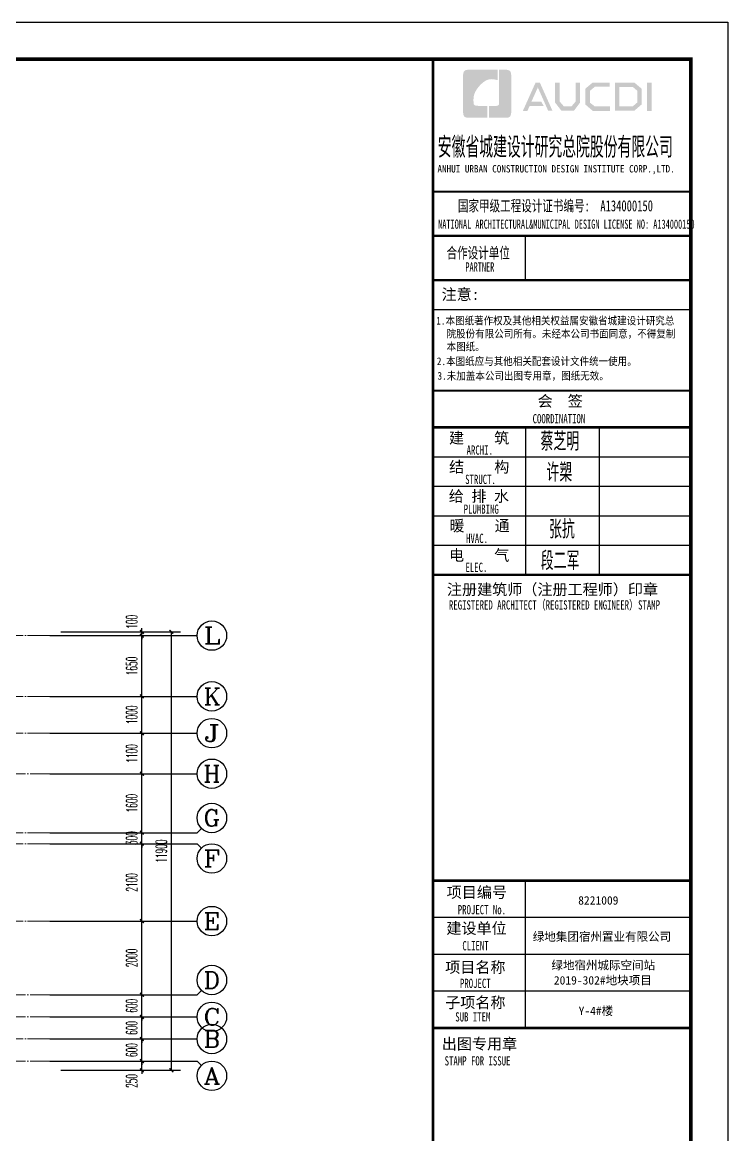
# Model space of a CAD drawing. Extents: x 27938 to 1042331, y -235042 to 1535213.
# Drawn here: x 732471 to 751614, y 517240 to 547440 of the extents above; entities that cross this region are included whole.
import ezdxf
from ezdxf.enums import TextEntityAlignment as Align

# ---------------------------------------------------------------- set-up
doc = ezdxf.new("R2010")
doc.units = 0
doc.header["$LTSCALE"] = 1000
doc.header["$MEASUREMENT"] = 0
doc.linetypes.add('DOTE', pattern=[2.42, 2, -0.2, 0.02, -0.2])
for name, color, linetype in [('3.5方案汇报，与郭总、侯月琴确定户型_t8$0$2020.03.04 -1安徽标准化洋房户型(UA）_t8_t8$0$看线', 154, 'Continuous'), ('AXIS', 3, 'Continuous'), ('AXIS_TEXT', 4, 'Continuous'), ('图框', 140, 'Continuous'), ('图签文字', 147, 'Continuous')]:
    doc.layers.add(name, color=color, linetype=linetype)
doc.layers.add('DOTE', color=19, linetype='DOTE', lineweight=9)
doc.layers.add('图签', color=147, linetype='Continuous', lineweight=18)
doc.layers.add('yichutu', color=7, linetype='Continuous', true_color=0xffffff, plot=False)
doc.styles.add('_TCH_AXIS', font='COMPLEX', dxfattribs={"bigfont": 'GBCBIG'})
doc.styles.add('_TCH_DIM_T3', font='SIMPLEX.shx', dxfattribs={"width": 0.494118, "bigfont": 'GBCBIG.shx'})
doc.styles.add('COMPLEX', font='COMPLEX')
doc.styles.add('HT', font='simhei.ttf')
doc.styles.add('宋体', font='', dxfattribs={"height": 50})
doc.styles.add('建筑图签-1', font='simhei.ttf', dxfattribs={"width": 0.7})
doc.styles.add('建筑图签-2', font='TXT.shx', dxfattribs={"width": 0.5, "bigfont": 'HZTXT.shx'})
doc.styles.get('宋体').set_extended_font_data('SimSun')
doc.dimstyles.new('_TCH_ARCH&&100', dxfattribs={"dimtxt": 297.5, "dimasz": 100, "dimexe": 250, "dimexo": 300, "dimgap": 126.25, "dimtad": 1, "dimdec": 0, "dimzin": 0, "dimdsep": 46, "dimtxsty": '_TCH_DIM_T3', "dimblk": 'ARCHTICK', "dimcen": 0.09, "dimclrt": 4, "dimazin": 2, "dimtfac": 1, "dimtdec": 0, "dimtix": 1, "dimtmove": 2, "dimatfit": 3, "dimfxl": 1, "dimtolj": 1, "dimtzin": 0, "dimarcsym": 0})

# ---------------------------------------------------------------- blocks, each defined once
blk = doc.blocks.new('GFDGDGRDGRDG')
at = {"layer": 'DOTE', "linetype": 'DOTE', "ltscale": 0.3}
for p, q in [((626394, 374108), (573594, 374108)), ((626394, 372458), (573594, 372458)), ((626394, 371458), (573594, 371458)), ((573594, 370358), (626394, 370358)), ((626394, 368758), (573594, 368758)), ((626394, 368458), (573594, 368458)), ((626394, 366358), (573594, 366358)), ((573594, 364358), (626394, 364358)), ((573594, 363758), (626394, 363758)), ((626394, 363158), (573594, 363158)), ((573594, 362558), (626394, 362558))]:
    blk.add_line(p, q, dxfattribs=at)
blk = doc.blocks.new('院标1')
h = blk.add_hatch(color=150)
h.dxf.hatch_style = 1
h.set_gradient(color1=(33, 113, 253), color2=(33, 113, 253), tint=1, name='INVCURVED')
edge = h.paths.add_edge_path()
edge.add_spline(control_points=[(116373, 648379), (116379, 648379), (116382, 648379), (116391, 648379), (116391, 648379), (116391, 648379), (116616, 648379), (116616, 648379), (116616, 648379), (116616, 648379), (116616, 648054), (116616, 648054), (116616, 648054), (116616, 648054), (116108, 648054), (116108, 648054), (116108, 648054), (116028, 648054), (115963, 648111), (115963, 648199), (115963, 648199), (115963, 648199), (115963, 649215), (115963, 649215), (115963, 649215), (115963, 649295), (116018, 649360), (116108, 649360), (116108, 649360), (116108, 649360), (116897, 649360), (116897, 649360), (116897, 649360), (116897, 649360), (116897, 649080), (116897, 649080), (116897, 649080), (116897, 649080), (116566, 649140), (116356, 648859), (116356, 648859), (116245, 648719), (116240, 648545), (116247, 648466), (116247, 648466), (116254, 648386), (116247, 648466), (116247, 648466), (116247, 648466), (116247, 648466), (116258, 648374), (116373, 648379)], knot_values=[0, 0, 0, 0, 0.071429, 0.071429, 0.071429, 0.107143, 0.142857, 0.142857, 0.142857, 0.178571, 0.214286, 0.214286, 0.214286, 0.25, 0.285714, 0.285714, 0.285714, 0.321429, 0.357143, 0.357143, 0.357143, 0.392857, 0.428571, 0.428571, 0.428571, 0.464286, 0.5, 0.5, 0.5, 0.535714, 0.571429, 0.571429, 0.571429, 0.607143, 0.642857, 0.642857, 0.642857, 0.678571, 0.714286, 0.714286, 0.714286, 0.75, 0.785714, 0.785714, 0.785714, 0.821429, 0.857143, 0.857143, 0.857143, 0.928571, 1, 1, 1, 1], degree=3, periodic=0)
h = blk.add_hatch(color=150)
h.dxf.hatch_style = 1
h.set_gradient(color1=(33, 113, 253), color2=(33, 113, 253), tint=1, name='INVCURVED')
edge = h.paths.add_edge_path()
edge.add_spline(control_points=[(117268, 649215), (117268, 649215), (117268, 648199), (117268, 648199), (117268, 648199), (117268, 648114), (117212, 648054), (117123, 648054), (117123, 648054), (117123, 648054), (116663, 648054), (116663, 648054), (116663, 648054), (116663, 648054), (116663, 648379), (116663, 648379), (116663, 648379), (116663, 648379), (116865, 648379), (116865, 648379), (116865, 648379), (116907, 648379), (116941, 648413), (116941, 648455), (116941, 648455), (116941, 648455), (116941, 649360), (116941, 649360), (116941, 649360), (116941, 649360), (117123, 649360), (117123, 649360), (117123, 649360), (117204, 649360), (117268, 649306), (117268, 649215)], knot_values=[0, 0, 0, 0, 0.1, 0.1, 0.1, 0.15, 0.2, 0.2, 0.2, 0.25, 0.3, 0.3, 0.3, 0.35, 0.4, 0.4, 0.4, 0.45, 0.5, 0.5, 0.5, 0.55, 0.6, 0.6, 0.6, 0.65, 0.7, 0.7, 0.7, 0.75, 0.8, 0.8, 0.8, 0.9, 1, 1, 1, 1], degree=3, periodic=0)
blk = doc.blocks.new('TK')
at = {"layer": '图框'}
h = blk.add_hatch(color=256, dxfattribs=at)
h.paths.add_polyline_path([(547288, 547072), (547414, 547072), (547414, 546302), (547288, 546302)])
h.paths.add_polyline_path([(546536, 546956), (546536, 546430), (546896, 546430), (547020, 546536), (547020, 546855), (546900, 546956)], flags=16)
h.paths.add_polyline_path([(546418, 547074), (546418, 546311), (546940, 546311), (547138, 546482), (547138, 546910), (546943, 547074)])
h.paths.add_polyline_path([(546275, 547077), (546275, 546962), (545868, 546962), (545735, 546851), (545735, 546531), (545868, 546429), (546277, 546429), (546277, 546307), (545813, 546307), (545611, 546481), (545611, 546910), (545809, 547077)])
h.paths.add_polyline_path([(544792, 547075), (544912, 547075), (544912, 546565), (545026, 546433), (545237, 546433), (545351, 546565), (545351, 547075), (545465, 547075), (545465, 546528), (545301, 546311), (544963, 546311), (544792, 546530)])
h.paths.add_polyline_path([(544260, 547074), (544377, 547074), (544719, 546310), (544603, 546310), (544322, 546944), (544147, 546556), (544418, 546556), (544479, 546440), (544098, 546440), (544039, 546308), (543916, 546308)])
for p, q in [((541480, 544114), (548480, 544114)), ((541480, 544114), (548480, 544114)), ((541480, 542914), (548480, 542914))]:
    blk.add_line(p, q, dxfattribs=at)
blk.add_lwpolyline([(465375, 548714), (549475, 548714), (549475, 489314), (465375, 489314)], close=True, dxfattribs=at)
blk.add_lwpolyline([(465375, 548714), (549475, 548714), (549475, 489314), (465375, 489314)], close=True, dxfattribs=at)
at = {"layer": '图框', "const_width": 100}
blk.add_lwpolyline([(548475, 490314), (548475, 547714), (467875, 547714), (467875, 490314)], close=True, dxfattribs=at)
at = {"layer": '图框'}
for points, const_width in [([(541480, 490314), (541480, 547714)], 70), ([(541480, 544114), (548480, 544114)], 60), ([(541480, 542914), (548480, 542914)], 60), ([(541480, 542914), (548480, 542914)], 60), ([(543980, 542914), (543980, 541714)], 35), ([(541480, 541714), (548480, 541714)], 60), ([(541480, 541714), (548480, 541714)], 60), ([(541480, 540913), (548480, 540913)], 35), ([(541488, 538714), (548488, 538714)], 60), ([(541488, 537714), (548488, 537714)], 70), ([(541488, 537714), (548488, 537714)], 70), ([(543988, 537714), (543988, 533714)], 35), ([(545988, 537714), (545988, 533714)], 35), ([(541488, 536914), (548488, 536914)], 35), ([(541488, 536114), (548488, 536114)], 35), ([(541488, 535314), (548488, 535314)], 35), ([(541488, 534514), (548488, 534514)], 35), ([(541488, 533714), (548488, 533714)], 70), ([(541480, 525414), (548480, 525414)], 70), ([(541480, 525414), (548480, 525414)], 70), ([(543980, 521414), (543980, 525414)], 35), ([(541480, 524414), (548480, 524414)], 35), ([(541480, 523414), (548480, 523414)], 35), ([(541480, 522414), (548480, 522414)], 35), ([(548480, 521414), (541480, 521414)], 70)]:
    blk.add_lwpolyline(points, dxfattribs=dict(at, const_width=const_width))
blk.add_blockref('院标1', (426331, -101935))
for s, height, style, width, p in [('ANHUI URBAN CONSTRUCTION DESIGN INSTITUTE CORP.,LTD.', 200, '建筑图签-1', 0.91, (541598, 544636)), ('NATIONAL ARCHITECTURAL&MUNICIPAL DESIGN LICENSE NO: A134000150', 250, '建筑图签-1', 0.6, (541617, 543108)), ('PARTNER', 250, '建筑图签-1', 0.6, (542355, 541947)), ('1.本图纸著作权及其他相关权益属安徽省城建设计研究总', 210, 'HT', 0.88, (541566, 540507)), ('院股份有限公司所有。未经本公司书面同意，不得复制', 210, 'HT', 0.88, (541845, 540153)), ('本图纸。', 210, 'HT', 0.88, (541845, 539803)), (' 2.本图纸应与其他相关配套设计文件统一使用。 ', 210, 'HT', 0.88, (541455, 539406)), ('3.未加盖本公司出图专用章，图纸无效。', 210, 'HT', 0.88, (541598, 539011)), ('COORDINATION', 250, '建筑图签-1', 0.7, (544180, 537827)), ('ARCHI.', 250, '建筑图签-1', 0.7, (542389, 536975)), ('STRUCT.', 250, '建筑图签-1', 0.7, (542350, 536179)), ('PLUMBING', 250, '建筑图签-1', 0.7, (542309, 535372)), ('HVAC.', 250, '建筑图签-1', 0.7, (542374, 534579)), ('ELEC.', 250, '建筑图签-1', 0.7, (542358, 533794)), ('REGISTERED ARCHITECT（REGISTERED ENGINEER）STAMP', 250, '建筑图签-1', 0.7, (541909, 532772)), ('PROJECT No.', 250, '建筑图签-1', 0.7, (542150, 524499, -1799)), ('CLIENT', 250, '建筑图签-1', 0.7, (542274, 523520)), ('PROJECT', 250, '建筑图签-1', 0.7, (542209, 522500)), ('SUB ITEM', 250, '建筑图签-1', 0.7, (542082, 521589)), ('STAMP FOR ISSUE', 250, '建筑图签-1', 0.7, (541793, 520395))]:
    blk.add_text(s, height=height, dxfattribs=dict(at, style=style, width=width)).set_placement(p)
at = {"layer": '图签', "color": 2, "style": '宋体'}
for s, height, p in [('8221009', 229.3, (545417, 524761)), ('绿地集团宿州置业有限公司', 229.34, (544185, 523776)), ('绿地宿州城际空间站', 229.3, (544690, 523001)), ('2019-302#地块项目', 229.34, (544757, 522592))]:
    blk.add_text(s, height=height, dxfattribs=at).set_placement(p)
at = {"layer": '图签文字', "color": 7, "style": '建筑图签-1'}
for s, height, width, p in [('安徽省城建设计研究总院股份有限公司', 500, 0.55, (541608, 545091)), ('国家甲级工程设计证书编号:  A134000150', 300, 0.7, (542152, 543581)), ('合作设计单位', 300, 0.7, (541845, 542304))]:
    blk.add_text(s, height=height, dxfattribs=dict(at, width=width)).set_placement(p)
for s, p in [('注意:', (541711, 541177)), ('会  签', (544315, 538281)), ('建    筑', (541910, 537280)), ('结    构', (541914, 536493)), ('给 排 水', (541905, 535699)), ('暖    通', (541923, 534896)), ('电    气', (541913, 534096)), ('注册建筑师（注册工程师）印章', (541855, 533167)), ('项目编号', (541848, 524946)), ('建设单位', (541840, 523969)), ('项目名称', (541807, 522911)), ('子项名称', (541807, 521954)), ('出图专用章', (541716, 520832))]:
    blk.add_text(s, height=300, dxfattribs=at).set_placement(p)
at = {"layer": '图签文字', "color": 1, "style": '建筑图签-2', "width": 0.7}
for s, p in [('蔡芝明', (544395, 537085)), ('许槊', (544555, 536242)), ('张抗', (544626, 534701)), ('段二军', (544401, 533845))]:
    blk.add_text(s, height=500, dxfattribs=at).set_placement(p)
blk = doc.blocks.new('yct-841-594-84100-59399.9999999999-100-1000.0')
at = {"layer": 'yichutu', "color": 7, "true_color": 0xffffff}
blk.add_lwpolyline([(0, 0), (0, 59400), (84100, 59400), (84100, 0)], close=True, dxfattribs=at)
blk = doc.blocks.new('_ArchTick')
at = {"color": 0, "linetype": 'ByBlock', "const_width": 0.4}
blk.add_lwpolyline([(-0.5, -0.5), (0.5, 0.5)], dxfattribs=at)
blk = doc.blocks.new('*D726')
at = {"layer": 'AXIS', "color": 0, "lineweight": -2}
for p, q in [((733517, 519240), (735967, 519240)), ((735717, 519240), (735717, 519340)), ((735717, 518990), (735717, 519240)), ((733517, 518990), (735967, 518990)), ((735717, 518990), (735717, 518890))]:
    blk.add_line(p, q, dxfattribs=at)
at = {"layer": 'Defpoints', "color": 0}
for p in [(733217, 519240), (735717, 519240), (733217, 518990)]:
    blk.add_point(p, dxfattribs=at)
at = {"layer": 'AXIS', "color": 0, "lineweight": -2, "xscale": 100, "yscale": 100, "zscale": 100}
for p, rotation in [((735717, 519240), 270), ((735717, 518990), 90)]:
    blk.add_blockref('_ArchTick', p, dxfattribs=dict(at, rotation=rotation))
at = {"layer": 'AXIS', "color": 4, "insert": (735442, 518701), "char_height": 297.5, "attachment_point": 5, "rotation": 90, "style": '_TCH_DIM_T3'}
blk.add_mtext('\\A1;250', dxfattribs=at)
blk = doc.blocks.new('*D727')
at = {"layer": 'AXIS', "color": 0, "lineweight": -2}
for p, q in [((733517, 519840), (735967, 519840)), ((735717, 519840), (735717, 519940)), ((735717, 519240), (735717, 519840)), ((733517, 519240), (735967, 519240)), ((735717, 519240), (735717, 519140))]:
    blk.add_line(p, q, dxfattribs=at)
at = {"layer": 'Defpoints', "color": 0}
for p in [(733217, 519840), (735717, 519840), (733217, 519240)]:
    blk.add_point(p, dxfattribs=at)
at = {"layer": 'AXIS', "color": 0, "lineweight": -2, "xscale": 100, "yscale": 100, "zscale": 100}
for p, rotation in [((735717, 519840), 270), ((735717, 519240), 90)]:
    blk.add_blockref('_ArchTick', p, dxfattribs=dict(at, rotation=rotation))
at = {"layer": 'AXIS', "color": 4, "insert": (735442, 519540), "char_height": 297.5, "attachment_point": 5, "rotation": 90, "style": '_TCH_DIM_T3'}
blk.add_mtext('\\A1;600', dxfattribs=at)
blk = doc.blocks.new('*D728')
at = {"layer": 'AXIS', "color": 0, "lineweight": -2}
for p, q in [((733517, 520440), (735967, 520440)), ((735717, 520440), (735717, 520540)), ((735717, 519840), (735717, 520440)), ((733517, 519840), (735967, 519840)), ((735717, 519840), (735717, 519740))]:
    blk.add_line(p, q, dxfattribs=at)
at = {"layer": 'Defpoints', "color": 0}
for p in [(733217, 520440), (735717, 520440), (733217, 519840)]:
    blk.add_point(p, dxfattribs=at)
at = {"layer": 'AXIS', "color": 0, "lineweight": -2, "xscale": 100, "yscale": 100, "zscale": 100}
for p, rotation in [((735717, 520440), 270), ((735717, 519840), 90)]:
    blk.add_blockref('_ArchTick', p, dxfattribs=dict(at, rotation=rotation))
at = {"layer": 'AXIS', "color": 4, "insert": (735442, 520140), "char_height": 297.5, "attachment_point": 5, "rotation": 90, "style": '_TCH_DIM_T3'}
blk.add_mtext('\\A1;600', dxfattribs=at)
blk = doc.blocks.new('*D729')
at = {"layer": 'AXIS', "color": 0, "lineweight": -2}
for p, q in [((733517, 521040), (735967, 521040)), ((735717, 521040), (735717, 521140)), ((735717, 520440), (735717, 521040)), ((733517, 520440), (735967, 520440)), ((735717, 520440), (735717, 520340))]:
    blk.add_line(p, q, dxfattribs=at)
at = {"layer": 'Defpoints', "color": 0}
for p in [(733217, 521040), (735717, 521040), (733217, 520440)]:
    blk.add_point(p, dxfattribs=at)
at = {"layer": 'AXIS', "color": 0, "lineweight": -2, "xscale": 100, "yscale": 100, "zscale": 100}
for p, rotation in [((735717, 521040), 270), ((735717, 520440), 90)]:
    blk.add_blockref('_ArchTick', p, dxfattribs=dict(at, rotation=rotation))
at = {"layer": 'AXIS', "color": 4, "insert": (735442, 520740), "char_height": 297.5, "attachment_point": 5, "rotation": 90, "style": '_TCH_DIM_T3'}
blk.add_mtext('\\A1;600', dxfattribs=at)
blk = doc.blocks.new('*D730')
at = {"layer": 'AXIS', "color": 0, "lineweight": -2}
for p, q in [((733517, 523040), (735967, 523040)), ((735717, 521040), (735717, 523040)), ((733517, 521040), (735967, 521040))]:
    blk.add_line(p, q, dxfattribs=at)
at = {"layer": 'Defpoints', "color": 0}
for p in [(733217, 523040), (735717, 523040), (733217, 521040)]:
    blk.add_point(p, dxfattribs=at)
at = {"layer": 'AXIS', "color": 0, "lineweight": -2, "xscale": 100, "yscale": 100, "zscale": 100}
for p, rotation in [((735717, 523040), 90), ((735717, 521040), 270)]:
    blk.add_blockref('_ArchTick', p, dxfattribs=dict(at, rotation=rotation))
at = {"layer": 'AXIS', "color": 4, "insert": (735442, 522040), "char_height": 297.5, "attachment_point": 5, "rotation": 90, "style": '_TCH_DIM_T3'}
blk.add_mtext('\\A1;2000', dxfattribs=at)
blk = doc.blocks.new('*D731')
at = {"layer": 'AXIS', "color": 0, "lineweight": -2}
for p, q in [((733517, 525140), (735967, 525140)), ((735717, 523040), (735717, 525140)), ((733517, 523040), (735967, 523040))]:
    blk.add_line(p, q, dxfattribs=at)
at = {"layer": 'Defpoints', "color": 0}
for p in [(733217, 525140), (735717, 525140), (733217, 523040)]:
    blk.add_point(p, dxfattribs=at)
at = {"layer": 'AXIS', "color": 0, "lineweight": -2, "xscale": 100, "yscale": 100, "zscale": 100}
for p, rotation in [((735717, 525140), 90), ((735717, 523040), 270)]:
    blk.add_blockref('_ArchTick', p, dxfattribs=dict(at, rotation=rotation))
at = {"layer": 'AXIS', "color": 4, "insert": (735442, 524090), "char_height": 297.5, "attachment_point": 5, "rotation": 90, "style": '_TCH_DIM_T3'}
blk.add_mtext('\\A1;2100', dxfattribs=at)
blk = doc.blocks.new('*D732')
at = {"layer": 'AXIS', "color": 0, "lineweight": -2}
for p, q in [((735717, 525440), (735717, 525540)), ((733517, 525440), (735967, 525440)), ((735717, 525140), (735717, 525440)), ((733517, 525140), (735967, 525140)), ((735717, 525140), (735717, 525040))]:
    blk.add_line(p, q, dxfattribs=at)
at = {"layer": 'Defpoints', "color": 0}
for p in [(733217, 525440), (735717, 525440), (733217, 525140)]:
    blk.add_point(p, dxfattribs=at)
at = {"layer": 'AXIS', "color": 0, "lineweight": -2, "xscale": 100, "yscale": 100, "zscale": 100}
for p, rotation in [((735717, 525440), 270), ((735717, 525140), 90)]:
    blk.add_blockref('_ArchTick', p, dxfattribs=dict(at, rotation=rotation))
at = {"layer": 'AXIS', "color": 4, "insert": (735442, 525290), "char_height": 297.5, "attachment_point": 5, "rotation": 90, "style": '_TCH_DIM_T3'}
blk.add_mtext('\\A1;300', dxfattribs=at)
blk = doc.blocks.new('*D733')
at = {"layer": 'AXIS', "color": 0, "lineweight": -2}
for p, q in [((733517, 527040), (735967, 527040)), ((735717, 525440), (735717, 527040)), ((733517, 525440), (735967, 525440))]:
    blk.add_line(p, q, dxfattribs=at)
at = {"layer": 'Defpoints', "color": 0}
for p in [(733217, 527040), (735717, 527040), (733217, 525440)]:
    blk.add_point(p, dxfattribs=at)
at = {"layer": 'AXIS', "color": 0, "lineweight": -2, "xscale": 100, "yscale": 100, "zscale": 100}
for p, rotation in [((735717, 527040), 90), ((735717, 525440), 270)]:
    blk.add_blockref('_ArchTick', p, dxfattribs=dict(at, rotation=rotation))
at = {"layer": 'AXIS', "color": 4, "insert": (735442, 526240), "char_height": 297.5, "attachment_point": 5, "rotation": 90, "style": '_TCH_DIM_T3'}
blk.add_mtext('\\A1;1600', dxfattribs=at)
blk = doc.blocks.new('*D734')
at = {"layer": 'AXIS', "color": 0, "lineweight": -2}
for p, q in [((733517, 528140), (735967, 528140)), ((735717, 527040), (735717, 528140)), ((733517, 527040), (735967, 527040))]:
    blk.add_line(p, q, dxfattribs=at)
at = {"layer": 'Defpoints', "color": 0}
for p in [(733217, 528140), (735717, 528140), (733217, 527040)]:
    blk.add_point(p, dxfattribs=at)
at = {"layer": 'AXIS', "color": 0, "lineweight": -2, "xscale": 100, "yscale": 100, "zscale": 100}
for p, rotation in [((735717, 528140), 90), ((735717, 527040), 270)]:
    blk.add_blockref('_ArchTick', p, dxfattribs=dict(at, rotation=rotation))
at = {"layer": 'AXIS', "color": 4, "insert": (735442, 527590), "char_height": 297.5, "attachment_point": 5, "rotation": 90, "style": '_TCH_DIM_T3'}
blk.add_mtext('\\A1;1100', dxfattribs=at)
blk = doc.blocks.new('*D735')
at = {"layer": 'AXIS', "color": 0, "lineweight": -2}
for p, q in [((733517, 529140), (735967, 529140)), ((735717, 528140), (735717, 529140)), ((733517, 528140), (735967, 528140))]:
    blk.add_line(p, q, dxfattribs=at)
at = {"layer": 'Defpoints', "color": 0}
for p in [(733217, 529140), (735717, 529140), (733217, 528140)]:
    blk.add_point(p, dxfattribs=at)
at = {"layer": 'AXIS', "color": 0, "lineweight": -2, "xscale": 100, "yscale": 100, "zscale": 100}
for p, rotation in [((735717, 529140), 90), ((735717, 528140), 270)]:
    blk.add_blockref('_ArchTick', p, dxfattribs=dict(at, rotation=rotation))
at = {"layer": 'AXIS', "color": 4, "insert": (735442, 528640), "char_height": 297.5, "attachment_point": 5, "rotation": 90, "style": '_TCH_DIM_T3'}
blk.add_mtext('\\A1;1000', dxfattribs=at)
blk = doc.blocks.new('*D736')
at = {"layer": 'AXIS', "color": 0, "lineweight": -2}
for p, q in [((733517, 530790), (735967, 530790)), ((735717, 529140), (735717, 530790)), ((733517, 529140), (735967, 529140))]:
    blk.add_line(p, q, dxfattribs=at)
at = {"layer": 'Defpoints', "color": 0}
for p in [(733217, 530790), (735717, 530790), (733217, 529140)]:
    blk.add_point(p, dxfattribs=at)
at = {"layer": 'AXIS', "color": 0, "lineweight": -2, "xscale": 100, "yscale": 100, "zscale": 100}
for p, rotation in [((735717, 530790), 90), ((735717, 529140), 270)]:
    blk.add_blockref('_ArchTick', p, dxfattribs=dict(at, rotation=rotation))
at = {"layer": 'AXIS', "color": 4, "insert": (735442, 529965), "char_height": 297.5, "attachment_point": 5, "rotation": 90, "style": '_TCH_DIM_T3'}
blk.add_mtext('\\A1;1650', dxfattribs=at)
blk = doc.blocks.new('*D737')
at = {"layer": 'AXIS', "color": 0, "lineweight": -2}
for p, q in [((735717, 530890), (735717, 530990)), ((733517, 530890), (735967, 530890)), ((733517, 530790), (735967, 530790)), ((735717, 530790), (735717, 530890)), ((735717, 530790), (735717, 530690))]:
    blk.add_line(p, q, dxfattribs=at)
at = {"layer": 'Defpoints', "color": 0}
for p in [(733217, 530890), (733217, 530790), (735717, 530890)]:
    blk.add_point(p, dxfattribs=at)
at = {"layer": 'AXIS', "color": 0, "lineweight": -2, "xscale": 100, "yscale": 100, "zscale": 100}
for p, rotation in [((735717, 530890), 270), ((735717, 530790), 90)]:
    blk.add_blockref('_ArchTick', p, dxfattribs=dict(at, rotation=rotation))
at = {"layer": 'AXIS', "color": 4, "insert": (735442, 531165), "char_height": 297.5, "attachment_point": 5, "rotation": 90, "style": '_TCH_DIM_T3'}
blk.add_mtext('\\A1;100', dxfattribs=at)
blk = doc.blocks.new('*D738')
at = {"layer": 'AXIS', "color": 0, "lineweight": -2}
for p, q in [((733517, 530890), (736767, 530890)), ((736517, 518990), (736517, 530890)), ((733517, 518990), (736767, 518990))]:
    blk.add_line(p, q, dxfattribs=at)
at = {"layer": 'Defpoints', "color": 0}
for p in [(733217, 530890), (736517, 530890), (733217, 518990)]:
    blk.add_point(p, dxfattribs=at)
at = {"layer": 'AXIS', "color": 0, "lineweight": -2, "xscale": 100, "yscale": 100, "zscale": 100}
for p, rotation in [((736517, 530890), 90), ((736517, 518990), 270)]:
    blk.add_blockref('_ArchTick', p, dxfattribs=dict(at, rotation=rotation))
at = {"layer": 'AXIS', "color": 4, "insert": (736242, 524940), "char_height": 297.5, "attachment_point": 5, "rotation": 90, "style": '_TCH_DIM_T3'}
blk.add_mtext('\\A1;11900', dxfattribs=at)
blk = doc.blocks.new('_AXISO')
blk.add_circle((0, 0), 0.5)
at = {"layer": 'AXIS_TEXT', "style": 'COMPLEX', "width": 1.041667}
blk.add_attdef('A', text='', height=0.56, dxfattribs=at).set_placement((-0.25, -0.28), (0.25, -0.28), align=Align.FIT)

msp = doc.modelspace()

# ---------------------------------------------------------------- linework, layer by layer
at = {"layer": 'AXIS'}
for p, q in [((733216.6, 530790.4), (737216.6, 530790.4)), ((733216.6, 529140.4), (737216.6, 529140.4)), ((733216.6, 528140.4), (737216.6, 528140.4)), ((733216.6, 527040.4), (737216.6, 527040.4)), ((737333.7, 525557.6), (737216.6, 525440.4)), ((733216.6, 525440.4), (737216.6, 525440.4)), ((733216.6, 525140.4), (737216.6, 525140.4)), ((737333.7, 525023.3), (737216.6, 525140.4)), ((733216.6, 523040.4), (737216.6, 523040.4)), ((733216.6, 521040.4), (737216.6, 521040.4)), ((737333.7, 521157.6), (737216.6, 521040.4)), ((733216.6, 520440.4), (737216.6, 520440.4)), ((733216.6, 519840.4), (737216.6, 519840.4)), ((733216.6, 519240.4), (737216.6, 519240.4)), ((737333.7, 519123.3), (737216.6, 519240.4))]:
    msp.add_line(p, q, dxfattribs=at)

# ---------------------------------------------------------------- block references
msp.add_blockref('TK', (202139.1, -1273.4))
at = {"layer": '3.5方案汇报，与郭总、侯月琴确定户型_t8$0$2020.03.04 -1安徽标准化洋房户型(UA）_t8_t8$0$看线', "ltscale": 10}
msp.add_blockref('GFDGDGRDGRDG', (106822.9, 156682.1), dxfattribs=at)
at = {"layer": 'AXIS'}
ref = msp.add_blockref('_AXISO', (737616.6, 530790.4), dxfattribs=dict(at, xscale=800, yscale=800, zscale=800))
ref.add_attrib('A', 'L', dxfattribs={"layer": 'AXIS_TEXT', "height": 452.5, "style": '_TCH_AXIS', "width": 1.4}).set_placement((737390.3, 530564.2), (737842.9, 530564.2), align=Align.FIT)
ref = msp.add_blockref('_AXISO', (737616.6, 529140.4), dxfattribs=dict(at, xscale=800, yscale=800, zscale=800))
ref.add_attrib('A', 'K', dxfattribs={"layer": 'AXIS_TEXT', "height": 452.5, "style": '_TCH_AXIS', "width": 1.105263}).set_placement((737390.3, 528914.2), (737842.9, 528914.2), align=Align.FIT)
ref = msp.add_blockref('_AXISO', (737616.6, 528140.4), dxfattribs=dict(at, xscale=800, yscale=800, zscale=800))
ref.add_attrib('A', 'J', dxfattribs={"layer": 'AXIS_TEXT', "height": 452.5, "style": '_TCH_AXIS', "width": 1.909091}).set_placement((737390.3, 527914.2), (737842.9, 527914.2), align=Align.FIT)
ref = msp.add_blockref('_AXISO', (737616.6, 527040.4), dxfattribs=dict(at, xscale=800, yscale=800, zscale=800))
ref.add_attrib('A', 'H', dxfattribs={"layer": 'AXIS_TEXT', "height": 452.5, "style": '_TCH_AXIS', "width": 1.05}).set_placement((737390.3, 526814.2), (737842.9, 526814.2), align=Align.FIT)
ref = msp.add_blockref('_AXISO', (737616.6, 525840.4), dxfattribs=dict(at, xscale=800, yscale=800, zscale=800))
ref.add_attrib('A', 'G', dxfattribs={"layer": 'AXIS_TEXT', "height": 452.5, "style": '_TCH_AXIS', "width": 1.166667}).set_placement((737390.3, 525614.2), (737842.9, 525614.2), align=Align.FIT)
ref = msp.add_blockref('_AXISO', (737616.6, 524740.4), dxfattribs=dict(at, xscale=800, yscale=800, zscale=800))
ref.add_attrib('A', 'F', dxfattribs={"layer": 'AXIS_TEXT', "height": 452.5, "style": '_TCH_AXIS', "width": 1.3125}).set_placement((737390.3, 524514.2), (737842.9, 524514.2), align=Align.FIT)
ref = msp.add_blockref('_AXISO', (737616.6, 523040.4), dxfattribs=dict(at, xscale=800, yscale=800, zscale=800))
ref.add_attrib('A', 'E', dxfattribs={"layer": 'AXIS_TEXT', "height": 452.5, "style": '_TCH_AXIS', "width": 1.3125}).set_placement((737390.3, 522814.2), (737842.9, 522814.2), align=Align.FIT)
ref = msp.add_blockref('_AXISO', (737616.6, 521440.4), dxfattribs=dict(at, xscale=800, yscale=800, zscale=800))
ref.add_attrib('A', 'D', dxfattribs={"layer": 'AXIS_TEXT', "height": 452.5, "style": '_TCH_AXIS', "width": 1.235294}).set_placement((737390.3, 521214.2), (737842.9, 521214.2), align=Align.FIT)
ref = msp.add_blockref('_AXISO', (737616.6, 520440.4), dxfattribs=dict(at, xscale=800, yscale=800, zscale=800))
ref.add_attrib('A', 'C', dxfattribs={"layer": 'AXIS_TEXT', "height": 452.5, "style": '_TCH_AXIS', "width": 1.4}).set_placement((737390.3, 520214.2), (737842.9, 520214.2), align=Align.FIT)
ref = msp.add_blockref('_AXISO', (737616.6, 519840.4), dxfattribs=dict(at, xscale=800, yscale=800, zscale=800))
ref.add_attrib('A', 'B', dxfattribs={"layer": 'AXIS_TEXT', "height": 452.5, "style": '_TCH_AXIS', "width": 1.235294}).set_placement((737390.3, 519614.2), (737842.9, 519614.2), align=Align.FIT)
ref = msp.add_blockref('_AXISO', (737616.6, 518840.4), dxfattribs=dict(at, xscale=800, yscale=800, zscale=800))
ref.add_attrib('A', 'A', dxfattribs={"layer": 'AXIS_TEXT', "height": 452.5, "style": '_TCH_AXIS', "width": 1.166667}).set_placement((737390.3, 518614.2), (737842.9, 518614.2), align=Align.FIT)
at = {"layer": 'yichutu'}
msp.add_blockref('yct-841-594-84100-59399.9999999999-100-1000.0', (667514.1, 488040.2), dxfattribs=at)

# ---------------------------------------------------------------- texts
at = {"layer": '图签', "color": 2, "style": '宋体'}
msp.add_text('Y-4#楼', height=229.34, dxfattribs=at).set_placement((747568.2, 520488.1))

# ---------------------------------------------------------------- dimensions: what is measured, and where the dimension line sits
at = {"layer": 'AXIS'}
for base, p1, p2, picture, middle in [((735716.6, 530890.4), (733216.6, 530790.4), (733216.6, 530890.4), '*D737', (735441.6, 531165.4)), ((735716.6, 519240.4), (733216.6, 518990.4), (733216.6, 519240.4), '*D726', (735441.6, 518701.4))]:
    dim = msp.add_linear_dim(base=base, p1=p1, p2=p2, angle=90, dimstyle='_TCH_ARCH&&100', dxfattribs=at)
    dim.commit()
    dim.dimension.update_dxf_attribs({"geometry": picture, "text_midpoint": middle, "dimtype": 129})
for p1, p2, distance, picture, middle in [((733216.6, 518990.4), (733216.6, 530890.4), -3300, '*D738', (736241.6, 524940.4)), ((733216.6, 529140.4), (733216.6, 530790.4), -2500, '*D736', (735441.6, 529965.4)), ((733216.6, 528140.4), (733216.6, 529140.4), -2500, '*D735', (735441.6, 528640.4)), ((733216.6, 527040.4), (733216.6, 528140.4), -2500, '*D734', (735441.6, 527590.4)), ((733216.6, 525440.4), (733216.6, 527040.4), -2500, '*D733', (735441.6, 526240.4)), ((733216.6, 525140.4), (733216.6, 525440.4), -2500, '*D732', (735441.6, 525290.4)), ((733216.6, 523040.4), (733216.6, 525140.4), -2500, '*D731', (735441.6, 524090.4)), ((733216.6, 521040.4), (733216.6, 523040.4), -2500, '*D730', (735441.6, 522040.4)), ((733216.6, 520440.4), (733216.6, 521040.4), -2500, '*D729', (735441.6, 520740.4)), ((733216.6, 519840.4), (733216.6, 520440.4), -2500, '*D728', (735441.6, 520140.4)), ((733216.6, 519240.4), (733216.6, 519840.4), -2500, '*D727', (735441.6, 519540.4))]:
    dim = msp.add_aligned_dim(p1=p1, p2=p2, distance=distance, dimstyle='_TCH_ARCH&&100', dxfattribs=at)
    dim.commit()
    dim.dimension.update_dxf_attribs({"geometry": picture, "text_midpoint": middle})

doc.saveas('drawing.dxf')
